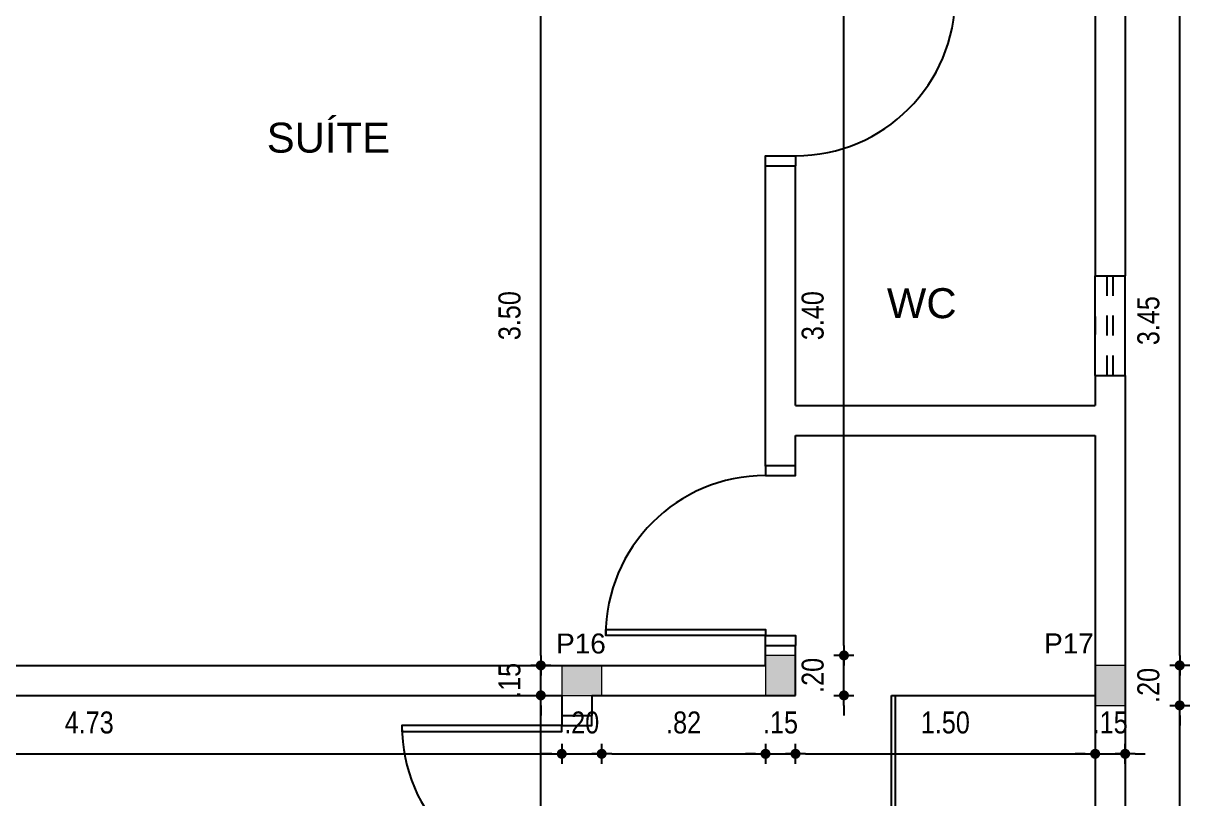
# Model space of a CAD drawing. Header units: millimetres. Extents: x 3212 to 6878, y 1640 to 3386.
# Drawn here: x 3312.78 to 3318.62, y 1707.69 to 1711.57 of the extents above; entities that cross this region are included whole.
import ezdxf

# ---------------------------------------------------------------- set-up
doc = ezdxf.new("R2010")
doc.units = ezdxf.units.MM
doc.header["$LTSCALE"] = 0.8
doc.linetypes.add('HIDDEN2', pattern=[0.1875, 0.125, -0.0625])
doc.layers.add('a-pem-08', color=8, linetype='Continuous')
doc.layers.add('COTA', color=2, linetype='Continuous')
doc.layers.add('COTAS', color=53, linetype='Continuous', lineweight=9)
doc.layers.add('pilares', color=1, linetype='Continuous', lineweight=9)
doc.styles.add('CARIMBO_DADOS', font='arial.ttf', dxfattribs={"height": 0.1})
doc.styles.add('F2', font='ARIALN.TTF')
doc.dimstyles.new('ARQUITETURA', dxfattribs={"dimtxt": 0.11, "dimasz": 0.05, "dimexe": 0.1, "dimexo": 0, "dimgap": 0.1, "dimtad": 1, "dimzin": 5, "dimdsep": 46, "dimtxsty": 'F2', "dimblk": 'COTA', "dimcen": 0, "dimse1": 1, "dimse2": 1, "dimadec": 0, "dimazin": 0, "dimtfac": 2, "dimtix": 1, "dimtmove": 2, "dimatfit": 3, "dimldrblk": 'COTA', "dimfxl": 0, "dimtolj": 1, "dimtzin": 5, "dimarcsym": 0})

# ---------------------------------------------------------------- blocks, each defined once
blk = doc.blocks.new('superior')
at = {"layer": 'a-pem-08'}
for p, q in [((2.7449, 2.1805), (2.7449, -0.5945)), ((2.5949, 0.9555), (2.5949, -0.5945)), ((0.9449, -1.5475), (0.9449, -0.0445)), ((0.9449, -0.0445), (1.0949, -0.0445)), ((1.0949, -1.2445), (1.0949, -0.0445)), ((2.5949, -0.5945), (2.7449, -0.5945)), ((2.5949, -1.0945), (2.5949, -0.5945)), ((2.7449, -1.0945), (2.7449, -0.5945)), ((2.5949, -0.7995), (2.5949, -0.8895)), ((2.5949, -1.0945), (2.5949, -1.2445)), ((2.5949, -1.0945), (2.7449, -1.0945)), ((2.7449, -1.0945), (2.7449, -6.295)), ((1.0949, -1.2445), (2.5949, -1.2445)), ((1.0949, -1.3945), (2.5949, -1.3945)), ((1.0949, -1.5445), (1.0949, -1.3945)), ((2.5949, -1.3945), (2.5949, -6.295)), ((0.9449, -1.5445), (1.0949, -1.5445)), ((0.9449, -2.5445), (0.9449, -2.4445)), ((0.9449, -2.4445), (1.0949, -2.4445)), ((1.0949, -2.6945), (1.0949, -2.4445)), ((-4.8051, -2.5445), (0.9449, -2.5445)), ((-4.8051, -2.6945), (-0.0751, -2.6945)), ((-0.0751, -2.6945), (-0.0751, -2.7945)), ((0.0749, -2.6945), (0.0749, -2.7945)), ((0.0749, -2.6945), (1.0949, -2.6945)), ((1.5749, -6.215), (1.5749, -2.6945)), ((1.5749, -2.6945), (2.5949, -2.6945)), ((1.5949, -6.215), (1.5949, -2.6945)), ((-0.0751, -2.7945), (0.0749, -2.7945))]:
    blk.add_line(p, q, dxfattribs=at)
at = {"layer": 'a-pem-08', "linetype": 'HIDDEN2'}
for p, q in [((2.6549, -1.0945), (2.6549, -0.5945)), ((2.6849, -1.0945), (2.6849, -0.5945))]:
    blk.add_line(p, q, dxfattribs=at)
at = {"layer": 'a-pem-08'}
for points in [[(0.9449, -0.0445), (0.9449, 0.0055), (1.0949, 0.0055), (1.0949, -0.0445)], [(0.9449, -1.5445), (0.9449, -1.5945), (1.0949, -1.5945), (1.0949, -1.5445)], [(0.9449, -2.4445), (0.9449, -2.3945), (1.0949, -2.3945), (1.0949, -2.4445)], [(-0.0751, -2.7945), (-0.0751, -2.8445), (0.0749, -2.8445), (0.0749, -2.7945)]]:
    blk.add_lwpolyline(points, dxfattribs=at)
for points in [[(0.9449, -2.3945), (0.1449, -2.3945), (0.1449, -2.3645), (0.9449, -2.3645)], [(-0.0751, -2.8445), (-0.8751, -2.8445), (-0.8751, -2.8745), (-0.0751, -2.8745)]]:
    blk.add_lwpolyline(points, close=True, dxfattribs=at)
for centre, start, end in [((1.0949, 0.8055), 270, 360), ((0.9449, -2.3945), 90, 180), ((-0.0751, -2.8445), 179.99992, 269.99992)]:
    blk.add_arc(centre, 0.8, start, end, dxfattribs=at)
at = {"layer": 'a-pem-08', "color": 230, "char_height": 0.15, "attachment_point": 5, "style": 'CARIMBO_DADOS'}
for s, insert in [('SUÍTE ', (-1.243, 0.0952)), ('WC ', (1.7267, -0.7331))]:
    blk.add_mtext_dynamic_manual_height_columns(s, width=2.48597, gutter_width=0.5, heights=[0], dxfattribs=dict(at, insert=insert))
blk = doc.blocks.new('COTA')
at = {"layer": 'COTA'}
for p, q in [((-1, 0), (1, 0)), ((0, 1), (0, -1))]:
    blk.add_line(p, q, dxfattribs=at)
at = {"layer": 'COTA', "const_width": 0.5}
blk.add_lwpolyline([(-0.25, 0, 1), (0.25, 0, 1)], format="xyb", close=True, dxfattribs=at)
blk = doc.blocks.new('*D654')
at = {"layer": 'COTAS', "color": 0, "lineweight": -2, "transparency": 16777216}
blk.add_line((3310.7923, 1707.912), (3315.4223, 1707.912), dxfattribs=at)
at = {"layer": 'Defpoints', "color": 0, "transparency": 16777216}
for p in [(3310.7423, 1708.2044), (3315.4723, 1708.2044), (3315.4723, 1707.912)]:
    blk.add_point(p, dxfattribs=at)
at = {"layer": 'COTAS', "color": 0, "lineweight": -2, "transparency": 16777216, "xscale": 0.05, "yscale": 0.05, "zscale": 0.05, "rotation": 180}
blk.add_blockref('COTA', (3310.7423, 1707.912), dxfattribs=at)
at = {"layer": 'COTAS', "color": 0, "lineweight": -2, "transparency": 16777216, "xscale": 0.05, "yscale": 0.05, "zscale": 0.05}
blk.add_blockref('COTA', (3315.4723, 1707.912), dxfattribs=at)
at = {"layer": 'COTAS', "color": 0, "transparency": 16777216, "insert": (3313.1073, 1708.0681), "char_height": 0.11, "attachment_point": 5, "style": 'F2'}
blk.add_mtext('\\A1;4.73', dxfattribs=at)
blk = doc.blocks.new('*D655')
at = {"layer": 'COTAS', "color": 0, "lineweight": -2, "transparency": 16777216}
for p, q in [((3315.4223, 1707.912), (3315.3723, 1707.912)), ((3315.4723, 1707.912), (3315.6723, 1707.912)), ((3315.7223, 1707.912), (3315.7723, 1707.912))]:
    blk.add_line(p, q, dxfattribs=at)
at = {"layer": 'Defpoints', "color": 0, "transparency": 16777216}
for p in [(3315.4723, 1708.2044), (3315.6723, 1708.2044), (3315.6723, 1707.912)]:
    blk.add_point(p, dxfattribs=at)
at = {"layer": 'COTAS', "color": 0, "lineweight": -2, "transparency": 16777216, "xscale": 0.05, "yscale": 0.05, "zscale": 0.05}
blk.add_blockref('COTA', (3315.4723, 1707.912), dxfattribs=at)
at = {"layer": 'COTAS', "color": 0, "lineweight": -2, "transparency": 16777216, "xscale": 0.05, "yscale": 0.05, "zscale": 0.05, "rotation": 180}
blk.add_blockref('COTA', (3315.6723, 1707.912), dxfattribs=at)
at = {"layer": 'COTAS', "color": 0, "transparency": 16777216, "insert": (3315.5723, 1708.0681), "char_height": 0.11, "attachment_point": 5, "style": 'F2'}
blk.add_mtext('\\A1;.20', dxfattribs=at)
blk = doc.blocks.new('*D689')
at = {"layer": 'COTAS', "color": 0, "lineweight": -2, "transparency": 16777216}
for p, q in [((3318.0923, 1707.912), (3318.0423, 1707.912)), ((3318.1423, 1707.912), (3318.2923, 1707.912)), ((3318.3423, 1707.912), (3318.3923, 1707.912))]:
    blk.add_line(p, q, dxfattribs=at)
at = {"layer": 'Defpoints', "color": 0, "transparency": 16777216}
for p in [(3318.1423, 1708.1544), (3318.2923, 1708.1544), (3318.2923, 1707.912)]:
    blk.add_point(p, dxfattribs=at)
at = {"layer": 'COTAS', "color": 0, "lineweight": -2, "transparency": 16777216, "xscale": 0.05, "yscale": 0.05, "zscale": 0.05}
blk.add_blockref('COTA', (3318.1423, 1707.912), dxfattribs=at)
at = {"layer": 'COTAS', "color": 0, "lineweight": -2, "transparency": 16777216, "xscale": 0.05, "yscale": 0.05, "zscale": 0.05, "rotation": 180}
blk.add_blockref('COTA', (3318.2923, 1707.912), dxfattribs=at)
at = {"layer": 'COTAS', "color": 0, "transparency": 16777216, "insert": (3318.2173, 1708.0681), "char_height": 0.11, "attachment_point": 5, "style": 'F2'}
blk.add_mtext('\\A1;.15', dxfattribs=at)
blk = doc.blocks.new('*D641')
at = {"layer": 'COTAS', "color": 0, "lineweight": -2, "transparency": 16777216}
blk.add_line((3318.5652, 1703.8047), (3318.5652, 1708.1044), dxfattribs=at)
at = {"layer": 'Defpoints', "color": 0, "transparency": 16777216}
for p in [(3318.2923, 1708.1544), (3318.5652, 1708.1544), (3318.2923, 1703.7547)]:
    blk.add_point(p, dxfattribs=at)
at = {"layer": 'COTAS', "color": 0, "lineweight": -2, "transparency": 16777216, "xscale": 0.05, "yscale": 0.05, "zscale": 0.05}
for p, rotation in [((3318.5652, 1708.1544), 90), ((3318.5652, 1703.7547), 270)]:
    blk.add_blockref('COTA', p, dxfattribs=dict(at, rotation=rotation))
at = {"layer": 'COTAS', "color": 0, "transparency": 16777216, "insert": (3318.409, 1705.9546), "char_height": 0.11, "attachment_point": 5, "rotation": 90, "style": 'F2'}
blk.add_mtext('\\A1;4.40', dxfattribs=at)
blk = doc.blocks.new('*D691')
at = {"layer": 'COTAS', "color": 0, "lineweight": -2, "transparency": 16777216}
for p, q in [((3318.5652, 1708.4044), (3318.5652, 1708.4544)), ((3318.5652, 1708.1544), (3318.5652, 1708.3544)), ((3318.5652, 1708.1044), (3318.5652, 1708.0544))]:
    blk.add_line(p, q, dxfattribs=at)
at = {"layer": 'Defpoints', "color": 0, "transparency": 16777216}
for p in [(3318.2923, 1708.3544), (3318.5652, 1708.3544), (3318.2923, 1708.1544)]:
    blk.add_point(p, dxfattribs=at)
at = {"layer": 'COTAS', "color": 0, "lineweight": -2, "transparency": 16777216, "xscale": 0.05, "yscale": 0.05, "zscale": 0.05}
for p, rotation in [((3318.5652, 1708.3544), 270), ((3318.5652, 1708.1544), 90)]:
    blk.add_blockref('COTA', p, dxfattribs=dict(at, rotation=rotation))
at = {"layer": 'COTAS', "color": 0, "transparency": 16777216, "insert": (3318.409, 1708.2544), "char_height": 0.11, "attachment_point": 5, "rotation": 90, "style": 'F2'}
blk.add_mtext('\\A1;.20', dxfattribs=at)
blk = doc.blocks.new('*D692')
at = {"layer": 'COTAS', "color": 0, "lineweight": -2, "transparency": 16777216}
blk.add_line((3318.5652, 1708.4044), (3318.5652, 1711.7544), dxfattribs=at)
at = {"layer": 'Defpoints', "color": 0, "transparency": 16777216}
for p in [(3318.2923, 1711.8044), (3318.5652, 1711.8044), (3318.2923, 1708.3544)]:
    blk.add_point(p, dxfattribs=at)
at = {"layer": 'COTAS', "color": 0, "lineweight": -2, "transparency": 16777216, "xscale": 0.05, "yscale": 0.05, "zscale": 0.05}
for p, rotation in [((3318.5652, 1711.8044), 90), ((3318.5652, 1708.3544), 270)]:
    blk.add_blockref('COTA', p, dxfattribs=dict(at, rotation=rotation))
at = {"layer": 'COTAS', "color": 0, "transparency": 16777216, "insert": (3318.409, 1710.0794), "char_height": 0.11, "attachment_point": 5, "rotation": 90, "style": 'F2'}
blk.add_mtext('\\A1;3.45', dxfattribs=at)
blk = doc.blocks.new('*D701')
at = {"layer": 'COTAS', "color": 0, "lineweight": -2, "transparency": 16777216}
blk.add_line((3315.7223, 1707.912), (3316.4423, 1707.912), dxfattribs=at)
at = {"layer": 'Defpoints', "color": 0, "transparency": 16777216}
for p in [(3315.6723, 1708.2044), (3316.4923, 1708.2044), (3316.4923, 1707.912)]:
    blk.add_point(p, dxfattribs=at)
at = {"layer": 'COTAS', "color": 0, "lineweight": -2, "transparency": 16777216, "xscale": 0.05, "yscale": 0.05, "zscale": 0.05, "rotation": 180}
blk.add_blockref('COTA', (3315.6723, 1707.912), dxfattribs=at)
at = {"layer": 'COTAS', "color": 0, "lineweight": -2, "transparency": 16777216, "xscale": 0.05, "yscale": 0.05, "zscale": 0.05}
blk.add_blockref('COTA', (3316.4923, 1707.912), dxfattribs=at)
at = {"layer": 'COTAS', "color": 0, "transparency": 16777216, "insert": (3316.0823, 1708.0681), "char_height": 0.11, "attachment_point": 5, "style": 'F2'}
blk.add_mtext('\\A1;.82', dxfattribs=at)
blk = doc.blocks.new('*D702')
at = {"layer": 'COTAS', "color": 0, "lineweight": -2, "transparency": 16777216}
for p, q in [((3316.4423, 1707.912), (3316.3923, 1707.912)), ((3316.4923, 1707.912), (3316.6423, 1707.912)), ((3316.6923, 1707.912), (3316.7423, 1707.912))]:
    blk.add_line(p, q, dxfattribs=at)
at = {"layer": 'Defpoints', "color": 0, "transparency": 16777216}
for p in [(3316.4923, 1708.2044), (3316.6423, 1708.2044), (3316.6423, 1707.912)]:
    blk.add_point(p, dxfattribs=at)
at = {"layer": 'COTAS', "color": 0, "lineweight": -2, "transparency": 16777216, "xscale": 0.05, "yscale": 0.05, "zscale": 0.05}
blk.add_blockref('COTA', (3316.4923, 1707.912), dxfattribs=at)
at = {"layer": 'COTAS', "color": 0, "lineweight": -2, "transparency": 16777216, "xscale": 0.05, "yscale": 0.05, "zscale": 0.05, "rotation": 180}
blk.add_blockref('COTA', (3316.6423, 1707.912), dxfattribs=at)
at = {"layer": 'COTAS', "color": 0, "transparency": 16777216, "insert": (3316.5673, 1708.0681), "char_height": 0.11, "attachment_point": 5, "style": 'F2'}
blk.add_mtext('\\A1;.15', dxfattribs=at)
blk = doc.blocks.new('*D646')
at = {"layer": 'COTAS', "color": 0, "lineweight": -2, "transparency": 16777216}
blk.add_line((3316.6923, 1707.912), (3318.0923, 1707.912), dxfattribs=at)
at = {"layer": 'Defpoints', "color": 0, "transparency": 16777216}
for p in [(3316.6423, 1708.2044), (3318.1423, 1708.1544), (3318.1423, 1707.912)]:
    blk.add_point(p, dxfattribs=at)
at = {"layer": 'COTAS', "color": 0, "lineweight": -2, "transparency": 16777216, "xscale": 0.05, "yscale": 0.05, "zscale": 0.05, "rotation": 180}
blk.add_blockref('COTA', (3316.6423, 1707.912), dxfattribs=at)
at = {"layer": 'COTAS', "color": 0, "lineweight": -2, "transparency": 16777216, "xscale": 0.05, "yscale": 0.05, "zscale": 0.05}
blk.add_blockref('COTA', (3318.1423, 1707.912), dxfattribs=at)
at = {"layer": 'COTAS', "color": 0, "transparency": 16777216, "insert": (3317.3923, 1708.0681), "char_height": 0.11, "attachment_point": 5, "style": 'F2'}
blk.add_mtext('\\A1;1.50', dxfattribs=at)
blk = doc.blocks.new('*D647')
at = {"layer": 'COTAS', "color": 0, "lineweight": -2, "transparency": 16777216}
for p, q in [((3316.8849, 1708.4544), (3316.8849, 1708.5044)), ((3316.8849, 1708.2044), (3316.8849, 1708.4044)), ((3316.8849, 1708.1544), (3316.8849, 1708.1044))]:
    blk.add_line(p, q, dxfattribs=at)
at = {"layer": 'Defpoints', "color": 0, "transparency": 16777216}
for p in [(3316.8317, 1708.4044), (3316.8849, 1708.4044), (3316.8317, 1708.2044)]:
    blk.add_point(p, dxfattribs=at)
at = {"layer": 'COTAS', "color": 0, "lineweight": -2, "transparency": 16777216, "xscale": 0.05, "yscale": 0.05, "zscale": 0.05}
for p, rotation in [((3316.8849, 1708.4044), 270), ((3316.8849, 1708.2044), 90)]:
    blk.add_blockref('COTA', p, dxfattribs=dict(at, rotation=rotation))
at = {"layer": 'COTAS', "color": 0, "transparency": 16777216, "insert": (3316.7288, 1708.3044), "char_height": 0.11, "attachment_point": 5, "rotation": 90, "style": 'F2'}
blk.add_mtext('\\A1;.20', dxfattribs=at)
blk = doc.blocks.new('*D648')
at = {"layer": 'COTAS', "color": 0, "lineweight": -2, "transparency": 16777216}
blk.add_line((3316.8849, 1708.4544), (3316.8849, 1711.7544), dxfattribs=at)
at = {"layer": 'Defpoints', "color": 0, "transparency": 16777216}
for p in [(3316.8317, 1711.8044), (3316.8849, 1711.8044), (3316.8317, 1708.4044)]:
    blk.add_point(p, dxfattribs=at)
at = {"layer": 'COTAS', "color": 0, "lineweight": -2, "transparency": 16777216, "xscale": 0.05, "yscale": 0.05, "zscale": 0.05}
for p, rotation in [((3316.8849, 1711.8044), 90), ((3316.8849, 1708.4044), 270)]:
    blk.add_blockref('COTA', p, dxfattribs=dict(at, rotation=rotation))
at = {"layer": 'COTAS', "color": 0, "transparency": 16777216, "insert": (3316.7288, 1710.1044), "char_height": 0.11, "attachment_point": 5, "rotation": 90, "style": 'F2'}
blk.add_mtext('\\A1;3.40', dxfattribs=at)
blk = doc.blocks.new('*D703')
at = {"layer": 'COTAS', "color": 0, "lineweight": -2, "transparency": 16777216}
blk.add_line((3315.3676, 1703.7539), (3315.3676, 1708.1544), dxfattribs=at)
at = {"layer": 'Defpoints', "color": 0, "transparency": 16777216}
for p in [(3315.3676, 1708.2044), (3315.4723, 1708.2044), (3315.4723, 1703.7039)]:
    blk.add_point(p, dxfattribs=at)
at = {"layer": 'COTAS', "color": 0, "lineweight": -2, "transparency": 16777216, "xscale": 0.05, "yscale": 0.05, "zscale": 0.05}
for p, rotation in [((3315.3676, 1708.2044), 90), ((3315.3676, 1703.7039), 270)]:
    blk.add_blockref('COTA', p, dxfattribs=dict(at, rotation=rotation))
at = {"layer": 'COTAS', "color": 0, "transparency": 16777216, "insert": (3315.2114, 1705.9542), "char_height": 0.11, "attachment_point": 5, "rotation": 90, "style": 'F2'}
blk.add_mtext('\\A1;4.50', dxfattribs=at)
blk = doc.blocks.new('*D651')
at = {"layer": 'COTAS', "color": 0, "lineweight": -2, "transparency": 16777216}
for p, q in [((3315.3676, 1708.4044), (3315.3676, 1708.4544)), ((3315.3676, 1708.2044), (3315.3676, 1708.3544)), ((3315.3676, 1708.1544), (3315.3676, 1708.1044))]:
    blk.add_line(p, q, dxfattribs=at)
at = {"layer": 'Defpoints', "color": 0, "transparency": 16777216}
for p in [(3315.3676, 1708.3544), (3315.4723, 1708.3544), (3315.4723, 1708.2044)]:
    blk.add_point(p, dxfattribs=at)
at = {"layer": 'COTAS', "color": 0, "lineweight": -2, "transparency": 16777216, "xscale": 0.05, "yscale": 0.05, "zscale": 0.05}
for p, rotation in [((3315.3676, 1708.3544), 270), ((3315.3676, 1708.2044), 90)]:
    blk.add_blockref('COTA', p, dxfattribs=dict(at, rotation=rotation))
at = {"layer": 'COTAS', "color": 0, "transparency": 16777216, "insert": (3315.2114, 1708.2794), "char_height": 0.11, "attachment_point": 5, "rotation": 90, "style": 'F2'}
blk.add_mtext('\\A1;.15', dxfattribs=at)
blk = doc.blocks.new('*D704')
at = {"layer": 'COTAS', "color": 0, "lineweight": -2, "transparency": 16777216}
blk.add_line((3315.3676, 1708.4044), (3315.3676, 1711.8044), dxfattribs=at)
at = {"layer": 'Defpoints', "color": 0, "transparency": 16777216}
for p in [(3315.3676, 1711.8544), (3315.4723, 1711.8544), (3315.4723, 1708.3544)]:
    blk.add_point(p, dxfattribs=at)
at = {"layer": 'COTAS', "color": 0, "lineweight": -2, "transparency": 16777216, "xscale": 0.05, "yscale": 0.05, "zscale": 0.05}
for p, rotation in [((3315.3676, 1711.8544), 90), ((3315.3676, 1708.3544), 270)]:
    blk.add_blockref('COTA', p, dxfattribs=dict(at, rotation=rotation))
at = {"layer": 'COTAS', "color": 0, "transparency": 16777216, "insert": (3315.2114, 1710.1044), "char_height": 0.11, "attachment_point": 5, "rotation": 90, "style": 'F2'}
blk.add_mtext('\\A1;3.50', dxfattribs=at)

msp = doc.modelspace()

# ---------------------------------------------------------------- hatches: boundary and pattern name
h = msp.add_hatch(color=256)
h.paths.add_polyline_path([(3310.7423, 1708.4044), (3310.5923, 1708.4044), (3310.5923, 1708.2044), (3310.7423, 1708.2044)])
h.paths.add_polyline_path([(3310.7423, 1712.0044), (3310.5923, 1712.0044), (3310.5923, 1711.8044), (3310.7423, 1711.8044)])
h.paths.add_polyline_path([(3310.7423, 1715.8044), (3310.5923, 1715.8044), (3310.5923, 1715.6044), (3310.7423, 1715.6044)])
h.paths.add_polyline_path([(3313.6423, 1715.8044), (3313.4423, 1715.8044), (3313.4423, 1715.6544), (3313.6423, 1715.6544)])
h.paths.add_polyline_path([(3315.4923, 1715.8044), (3315.2923, 1715.8044), (3315.2923, 1715.6544), (3315.4923, 1715.6544)])
h.paths.add_polyline_path([(3316.6423, 1712.0044), (3316.4923, 1712.0044), (3316.4923, 1711.8044), (3316.6423, 1711.8044)])
h.paths.add_polyline_path([(3318.2923, 1712.0044), (3318.1423, 1712.0044), (3318.1423, 1711.8044), (3318.2923, 1711.8044)])
h.paths.add_polyline_path([(3314.5912, 1703.2044), (3314.3912, 1703.2044), (3314.3912, 1703.0544), (3314.5912, 1703.0544)])
h.paths.add_polyline_path([(3314.6412, 1703.7038), (3314.4412, 1703.7038), (3314.4412, 1703.5538), (3314.6412, 1703.5538)])
h.paths.add_polyline_path([(3315.6723, 1703.7039), (3315.4723, 1703.7039), (3315.4723, 1703.5539), (3315.6723, 1703.5539)])
h.paths.add_polyline_path([(3311.7923, 1703.2044), (3311.5923, 1703.2044), (3311.5923, 1703.0544), (3311.7923, 1703.0544)])
h.paths.add_polyline_path([(3310.7423, 1704.2544), (3310.5923, 1704.2544), (3310.5923, 1704.0544), (3310.7423, 1704.0544)])
h.paths.add_polyline_path([(3316.6423, 1708.4044), (3316.4923, 1708.4044), (3316.4923, 1708.2044), (3316.6423, 1708.2044)])
h.paths.add_polyline_path([(3315.6723, 1708.3544), (3315.4723, 1708.3544), (3315.4723, 1708.2044), (3315.6723, 1708.2044)])
h.paths.add_polyline_path([(3318.2923, 1708.3544), (3318.1423, 1708.3544), (3318.1423, 1708.1544), (3318.2923, 1708.1544)])
h.paths.add_polyline_path([(3318.2923, 1718.9044), (3318.1423, 1718.9044), (3318.1423, 1718.7044), (3318.2923, 1718.7044)])
h.paths.add_polyline_path([(3314.6725, 1718.9044), (3314.4725, 1718.9044), (3314.4725, 1718.7544), (3314.6725, 1718.7544)])
h.paths.add_polyline_path([(3310.7423, 1718.9044), (3310.5923, 1718.9044), (3310.5923, 1718.7044), (3310.7423, 1718.7044)])

# ---------------------------------------------------------------- linework, layer by layer
at = {"layer": 'pilares'}
for points in [[(3316.6423, 1708.4044), (3316.4923, 1708.4044), (3316.4923, 1708.2044), (3316.6423, 1708.2044)], [(3315.6723, 1708.2044), (3315.6723, 1708.3544), (3315.4723, 1708.3544), (3315.4723, 1708.2044)], [(3318.1423, 1708.1544), (3318.2923, 1708.1544), (3318.2923, 1708.3544), (3318.1423, 1708.3544)]]:
    msp.add_lwpolyline(points, close=True, dxfattribs=at)

# ---------------------------------------------------------------- block references
at = {"layer": 'COTAS'}
msp.add_blockref('superior', (3315.5474, 1710.8989), dxfattribs=at)

# ---------------------------------------------------------------- texts
at = {"color": 230, "char_height": 0.1, "attachment_point": 5, "style": 'CARIMBO_DADOS'}
for s, insert in [('P16', (3315.5686, 1708.4633)), ('P17', (3318.0111, 1708.4645))]:
    msp.add_mtext(s, dxfattribs=dict(at, insert=insert))

# ---------------------------------------------------------------- dimensions: what is measured, and where the dimension line sits
at = {"layer": 'COTAS'}
for base, p1, p2, picture, middle in [((3315.3676, 1711.8544), (3315.4723, 1708.3544), (3315.4723, 1711.8544), '*D704', (3315.2114, 1710.1044)), ((3316.8849, 1711.8044), (3316.8317, 1708.4044), (3316.8317, 1711.8044), '*D648', (3316.7288, 1710.1044)), ((3318.5652, 1711.8044), (3318.2923, 1708.3544), (3318.2923, 1711.8044), '*D692', (3318.409, 1710.0794)), ((3315.3676, 1708.3544), (3315.4723, 1708.2044), (3315.4723, 1708.3544), '*D651', (3315.2114, 1708.2794)), ((3316.8849, 1708.4044), (3316.8317, 1708.2044), (3316.8317, 1708.4044), '*D647', (3316.7288, 1708.3044)), ((3318.5652, 1708.3544), (3318.2923, 1708.1544), (3318.2923, 1708.3544), '*D691', (3318.409, 1708.2544)), ((3315.3676, 1708.2044), (3315.4723, 1703.7039), (3315.4723, 1708.2044), '*D703', (3315.2114, 1705.9542)), ((3318.5652, 1708.1544), (3318.2923, 1703.7547), (3318.2923, 1708.1544), '*D641', (3318.409, 1705.9546))]:
    dim = msp.add_linear_dim(base=base, p1=p1, p2=p2, angle=90, dimstyle='ARQUITETURA', dxfattribs=at)
    dim.commit()
    dim.dimension.update_dxf_attribs({"geometry": picture, "text_midpoint": middle})
for base, p1, p2, picture, middle in [((3315.4723, 1707.912), (3310.7423, 1708.2044), (3315.4723, 1708.2044), '*D654', (3313.1073, 1708.0681)), ((3315.6723, 1707.912), (3315.4723, 1708.2044), (3315.6723, 1708.2044), '*D655', (3315.5723, 1708.0681)), ((3316.4923, 1707.912), (3315.6723, 1708.2044), (3316.4923, 1708.2044), '*D701', (3316.0823, 1708.0681)), ((3316.6423, 1707.912), (3316.4923, 1708.2044), (3316.6423, 1708.2044), '*D702', (3316.5673, 1708.0681)), ((3318.1423, 1707.912), (3316.6423, 1708.2044), (3318.1423, 1708.1544), '*D646', (3317.3923, 1708.0681)), ((3318.2923, 1707.912), (3318.1423, 1708.1544), (3318.2923, 1708.1544), '*D689', (3318.2173, 1708.0681))]:
    dim = msp.add_linear_dim(base=base, p1=p1, p2=p2, dimstyle='ARQUITETURA', dxfattribs=at)
    dim.commit()
    dim.dimension.update_dxf_attribs({"geometry": picture, "text_midpoint": middle})

doc.saveas('drawing.dxf')
